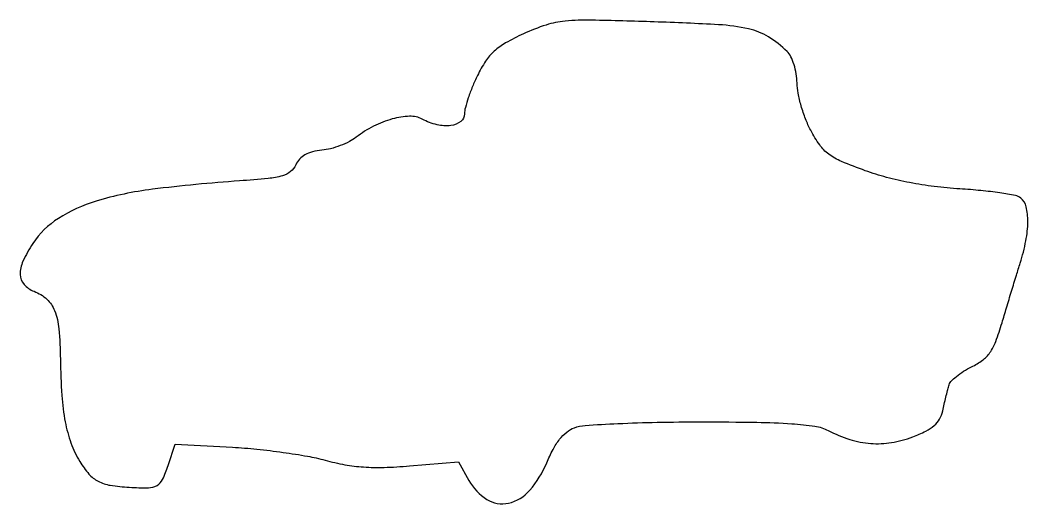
# Model space of a CAD drawing. Extents: x 0 to 170, y 0 to 82.
import ezdxf

# ---------------------------------------------------------------- set-up
doc = ezdxf.new("R2010")
doc.units = 0

msp = doc.modelspace()

# ---------------------------------------------------------------- linework, layer by layer
msp.add_lwpolyline([(84.924001, 79.460646, 0.020837), (81.933413, 77.931131, 0.055798), (79.997187, 76.531501, 0.062867), (78.551059, 74.841667, 0.032516), (77.174001, 72.421246, 0.015571), (76.341823, 70.563335, 0.016198), (75.638613, 68.681313, 0.016094), (75.137188, 67.01925, 0.065298), (75, 65.973249, -0.232743), (74.361883, 64.676646, -0.132934), (72.712593, 63.995246, -0.090733), (70.361152, 64.121168, -0.06432), (67.88529, 65.061391, 0.133678), (65.750393, 65.551404, 0.056683), (62.823839, 65.098898, 0.051043), (59.655226, 63.874839, 0.049007), (56.753403, 62.020667, -0.049052), (55.596828, 61.281799, -0.027426), (54.067717, 60.606946, -0.027117), (52.431799, 60.089099, -0.039377), (50.94092, 59.827598, 0.037654), (49.349396, 59.554085, 0.066374), (48.111736, 59.062585, 0.07917), (47.196652, 58.339709, 0.082775), (46.56813, 57.378336, -0.121061), (45.687663, 56.231603, -0.09928), (44.311676, 55.520252, -0.045357), (41.914726, 55.062822, -0.00694), (37.06813, 54.654558, 0.013058), (22.402353, 53.238272, 0.043001), (12.901036, 51.229661, 0.068005), (6.545735, 48.314327, 0.105318), (2.251445, 44.102117, 0.037679), (0.577492, 41.108514, 0.114946), (0.105084, 38.843862, 0.177338), (0.756561, 37.185207, 0.121134), (2.439198, 36.023117, -0.094371), (4.589704, 34.700174, -0.115839), (5.918503, 32.759782, -0.071213), (6.62831, 29.695474, -0.017839), (6.884258, 24.556229, 0.012717), (7.125698, 18.449836, 0.030834), (7.695194, 13.975489, 0.040532), (8.673022, 10.432254, 0.048083), (10.171336, 7.301629, 0.042583), (11.699308, 5.19532, 0.094498), (13.248047, 3.969189, 0.081202), (15.290955, 3.29407, 0.02558), (18.5, 2.952716, 0.016791), (21.710534, 2.88449, 0.125529), (23.170271, 3.276068, 0.1561), (24.108594, 4.284778, 0.030206), (25.042221, 6.627929), (26.239545, 10.255859), (35.869773, 9.717661, -0.011605), (39.996357, 9.390828, -0.009223), (44.433621, 8.85268, -0.009344), (48.529552, 8.200829, -0.022993), (51.5, 7.528812, 0.022349), (54.828073, 6.771382, 0.027708), (57.980137, 6.37952, 0.024662), (61.43652, 6.31395, 0.012949), (65.729604, 6.555659), (73.959207, 7.233156), (75.729604, 4.114005, 0.122291), (78.772696, 0.909841, 0.200236), (82.40613, 0.276574, 0.16176), (86.003167, 2.449559, 0.078349), (88.846252, 7.08421, -0.024192), (89.916691, 9.344811, -0.044225), (91.03224, 11.051201, -0.05498), (92.220891, 12.25939, -0.080267), (93.511497, 13.004371, -0.074773), (95.322797, 13.398119, -0.004593), (100.849645, 13.705724, -0.006746), (107.46711, 13.923661, -0.00494), (114.8151, 13.993839, -0.003511), (124.263263, 13.92438, -0.013406), (130.148699, 13.681854, -0.019941), (134.05307, 13.259041, -0.083452), (136.29224, 12.531228, 0.04416), (139.925132, 11.027198, 0.057443), (143.459138, 10.349385, 0.059115), (146.972964, 10.501825, 0.050884), (150.545025, 11.464045, 0.024053), (152.738959, 12.425187, 0.063154), (154.166915, 13.375387, 0.084415), (155.065476, 14.46615, 0.075775), (155.594832, 15.833428, -0.002126), (155.851695, 16.969386, -0.001757), (156.134817, 18.177771, -0.001774), (156.402354, 19.284392, -0.004757), (156.603083, 20.069622, -0.119878), (156.991568, 20.783446, -0.034715), (157.903443, 21.657761, -0.032746), (159.10294, 22.53142, -0.029775), (160.443996, 23.271902, 0.047476), (162.304198, 24.386587, 0.082822), (163.553476, 25.672888, 0.06216), (164.532456, 27.547058, 0.017195), (165.587959, 30.70228, -0.000984), (166.344913, 33.235153, -0.000711), (167.198239, 36.055623, -0.000718), (168.016761, 38.733423, -0.001564), (168.654101, 40.784947, 0.02752), (169.613286, 44.552181, 0.046419), (169.943418, 47.792978, 0.059066), (169.669171, 50.293278, 0.169433), (168.75, 51.749909, 0.121307), (167.841333, 52.167483, 0.009741), (165.223437, 52.616456, 0.012703), (162.038339, 53.016562, 0.009404), (158.5, 53.302908, -0.01516), (154.170707, 53.703466, -0.01682), (150.022281, 54.356829, -0.017639), (146.125587, 55.249192, -0.02146), (142.552521, 56.367443, -0.013224), (138.55258, 57.931172, -0.059697), (136.378011, 59.171546, -0.078953), (134.861885, 60.717698, -0.033975), (133.347709, 63.186888, -0.028909), (132.479955, 65.107479, -0.021514), (131.740193, 67.313604, -0.021897), (131.222, 69.461524, -0.045195), (131.045187, 71.178571, 0.038981), (130.906915, 72.707283, 0.034702), (130.531433, 74.258404, 0.03638), (129.992807, 75.608491, 0.083459), (129.359689, 76.497454, 0.059687), (126.216189, 78.968345, 0.082146), (122.889354, 80.308747, 0.041133), (117.820329, 81.006885, 0.005423), (106.971793, 81.482334, 0.002902), (96.416868, 81.768932, 0.028203), (91.948226, 81.612246, 0.055818), (88.734815, 80.950948, 0.029162)], format="xyb", close=True)

doc.saveas('drawing.dxf')
